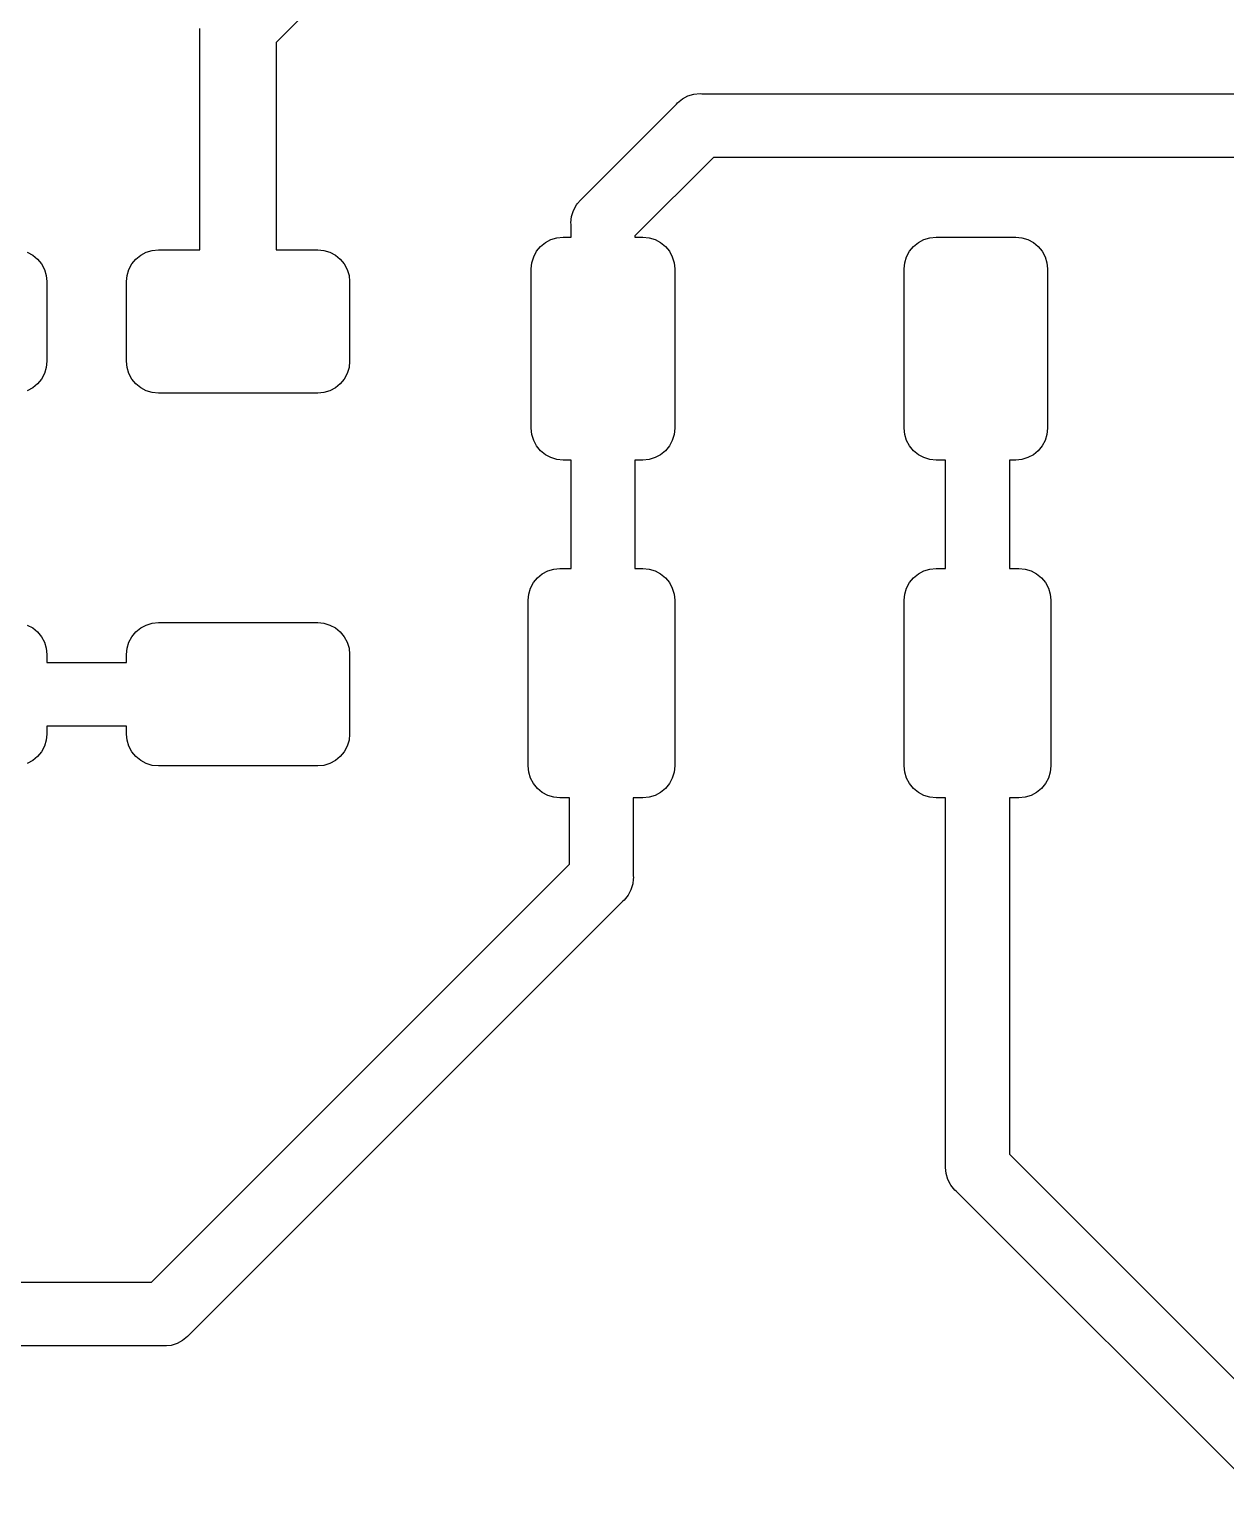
# Model space of a CAD drawing. Extents: x -3.6 to 94.4, y -84.3 to 13.7.
# Drawn here: x 48.24 to 57.62, y -44.24 to -32.74 of the extents above; entities that cross this region are included whole.
import ezdxf

# ---------------------------------------------------------------- set-up
doc = ezdxf.new("R2010")
doc.units = 0
doc.layers.add('BLACK', color=7, linetype='CONTINUOUS')

msp = doc.modelspace()

# ---------------------------------------------------------------- linework, layer by layer
at = {"layer": 'BLACK', "linetype": 'CONTINUOUS'}
for p, q in [((51.8612, -31.1631), (50.175, -32.8493)), ((49.575, -33.4897), (49.575, -32.7397)), ((50.175, -32.8493), (50.175, -34.475)), ((52.5694, -34.077), (53.3145, -33.3319)), ((53.3145, -33.3319), (53.3224, -33.3224)), ((53.3224, -33.3224), (53.3604, -33.2911)), ((53.3604, -33.2911), (53.4039, -33.2679)), ((53.4039, -33.2679), (53.451, -33.2536)), ((53.451, -33.2536), (53.5, -33.2488)), ((53.5, -33.2488), (53.5123, -33.25)), ((53.5123, -33.25), (60.2597, -33.25)), ((49.575, -34.475), (49.575, -33.4897)), ((49.575, -33.4897), (49.575, -33.4897)), ((53.6036, -33.75), (52.9875, -34.3661)), ((60.1839, -33.75), (53.6036, -33.75)), ((52.5054, -34.1664), (52.5286, -34.1229)), ((52.5286, -34.1229), (52.5386, -34.1108)), ((52.5386, -34.1108), (52.5599, -34.0849)), ((52.5599, -34.0849), (52.5694, -34.077)), ((52.4863, -34.2625), (52.4911, -34.2135)), ((52.4875, -34.2748), (52.4863, -34.2625)), ((52.4911, -34.2135), (52.5054, -34.1664)), ((52.3762, -34.3798), (52.425, -34.375)), ((52.425, -34.375), (52.4875, -34.375)), ((52.4875, -34.375), (52.4875, -34.2748)), ((52.9875, -34.3661), (52.9875, -34.375)), ((52.9875, -34.375), (53.05, -34.375)), ((53.05, -34.375), (53.0988, -34.3798)), ((55.3012, -34.3798), (55.35, -34.375)), ((55.35, -34.375), (55.975, -34.375)), ((55.975, -34.375), (56.0238, -34.3798)), ((48.2207, -34.494), (48.2639, -34.5171)), ((49.1111, -34.5171), (49.1543, -34.494)), ((49.1543, -34.494), (49.2012, -34.4798)), ((49.2012, -34.4798), (49.25, -34.475)), ((49.25, -34.475), (49.575, -34.475)), ((50.175, -34.475), (50.5, -34.475)), ((50.5, -34.475), (50.5488, -34.4798)), ((50.5488, -34.4798), (50.5957, -34.494)), ((50.5957, -34.494), (50.6389, -34.5171)), ((52.194, -34.5293), (52.2171, -34.4861)), ((52.2171, -34.4861), (52.2482, -34.4482)), ((52.2482, -34.4482), (52.2861, -34.4171)), ((52.2861, -34.4171), (52.3293, -34.394)), ((52.3293, -34.394), (52.3762, -34.3798)), ((53.0988, -34.3798), (53.1457, -34.394)), ((53.1457, -34.394), (53.1889, -34.4171)), ((53.1889, -34.4171), (53.2268, -34.4482)), ((53.2268, -34.4482), (53.2579, -34.4861)), ((53.2579, -34.4861), (53.281, -34.5293)), ((55.119, -34.5293), (55.1421, -34.4861)), ((55.1421, -34.4861), (55.1732, -34.4482)), ((55.1732, -34.4482), (55.2111, -34.4171)), ((55.2111, -34.4171), (55.2543, -34.394)), ((55.2543, -34.394), (55.3012, -34.3798)), ((56.0238, -34.3798), (56.0707, -34.394)), ((56.0707, -34.394), (56.1139, -34.4171)), ((56.1139, -34.4171), (56.1518, -34.4482)), ((56.1518, -34.4482), (56.1829, -34.4861)), ((56.1829, -34.4861), (56.206, -34.5293)), ((48.2639, -34.5171), (48.3018, -34.5482)), ((48.3018, -34.5482), (48.3329, -34.5861)), ((48.3329, -34.5861), (48.356, -34.6293)), ((49.019, -34.6293), (49.0421, -34.5861)), ((49.0421, -34.5861), (49.0732, -34.5482)), ((49.0732, -34.5482), (49.1111, -34.5171)), ((50.6389, -34.5171), (50.6768, -34.5482)), ((50.6768, -34.5482), (50.7079, -34.5861)), ((50.7079, -34.5861), (50.731, -34.6293)), ((52.175, -34.625), (52.1798, -34.5762)), ((52.1798, -34.5762), (52.194, -34.5293)), ((53.281, -34.5293), (53.2952, -34.5762)), ((53.2952, -34.5762), (53.3, -34.625)), ((55.1, -34.625), (55.1048, -34.5762)), ((55.1048, -34.5762), (55.119, -34.5293)), ((56.206, -34.5293), (56.2202, -34.5762)), ((56.2202, -34.5762), (56.225, -34.625)), ((48.356, -34.6293), (48.3702, -34.6762)), ((48.3702, -34.6762), (48.375, -34.725)), ((49, -34.725), (49.0048, -34.6762)), ((49.0048, -34.6762), (49.019, -34.6293)), ((50.731, -34.6293), (50.7452, -34.6762)), ((50.7452, -34.6762), (50.75, -34.725)), ((52.175, -35.875), (52.175, -34.625)), ((53.3, -34.625), (53.3, -35.875)), ((55.1, -35.875), (55.1, -34.625)), ((56.225, -34.625), (56.225, -35.875)), ((48.375, -34.725), (48.375, -35.35)), ((49, -35.35), (49, -34.725)), ((50.75, -34.725), (50.75, -35.35)), ((48.3702, -35.3988), (48.356, -35.4457)), ((48.375, -35.35), (48.3702, -35.3988)), ((49.0048, -35.3988), (49, -35.35)), ((49.019, -35.4457), (49.0048, -35.3988)), ((50.7452, -35.3988), (50.731, -35.4457)), ((50.75, -35.35), (50.7452, -35.3988)), ((48.3018, -35.5268), (48.2639, -35.5579)), ((48.3329, -35.4889), (48.3018, -35.5268)), ((48.356, -35.4457), (48.3329, -35.4889)), ((49.0421, -35.4889), (49.019, -35.4457)), ((49.0732, -35.5268), (49.0421, -35.4889)), ((49.1111, -35.5579), (49.0732, -35.5268)), ((50.6768, -35.5268), (50.6389, -35.5579)), ((50.7079, -35.4889), (50.6768, -35.5268)), ((50.731, -35.4457), (50.7079, -35.4889)), ((48.2639, -35.5579), (48.2207, -35.581)), ((49.1543, -35.581), (49.1111, -35.5579)), ((49.2012, -35.5952), (49.1543, -35.581)), ((49.25, -35.6), (49.2012, -35.5952)), ((50.5, -35.6), (49.25, -35.6)), ((50.5488, -35.5952), (50.5, -35.6)), ((50.5957, -35.581), (50.5488, -35.5952)), ((50.6389, -35.5579), (50.5957, -35.581)), ((52.1798, -35.9238), (52.175, -35.875)), ((52.194, -35.9707), (52.1798, -35.9238)), ((52.2171, -36.0139), (52.194, -35.9707)), ((53.281, -35.9707), (53.2579, -36.0139)), ((53.2952, -35.9238), (53.281, -35.9707)), ((53.3, -35.875), (53.2952, -35.9238)), ((55.1048, -35.9238), (55.1, -35.875)), ((55.119, -35.9707), (55.1048, -35.9238)), ((55.1421, -36.0139), (55.119, -35.9707)), ((56.206, -35.9707), (56.1829, -36.0139)), ((56.2202, -35.9238), (56.206, -35.9707)), ((56.225, -35.875), (56.2202, -35.9238)), ((52.2482, -36.0518), (52.2171, -36.0139)), ((52.2861, -36.0829), (52.2482, -36.0518)), ((52.3293, -36.106), (52.2861, -36.0829)), ((53.1889, -36.0829), (53.1457, -36.106)), ((53.2268, -36.0518), (53.1889, -36.0829)), ((53.2579, -36.0139), (53.2268, -36.0518)), ((55.1732, -36.0518), (55.1421, -36.0139)), ((55.2111, -36.0829), (55.1732, -36.0518)), ((55.2543, -36.106), (55.2111, -36.0829)), ((56.1139, -36.0829), (56.0707, -36.106)), ((56.1518, -36.0518), (56.1139, -36.0829)), ((56.1829, -36.0139), (56.1518, -36.0518)), ((52.3762, -36.1202), (52.3293, -36.106)), ((52.425, -36.125), (52.3762, -36.1202)), ((52.4875, -36.125), (52.425, -36.125)), ((52.4875, -36.975), (52.4875, -36.125)), ((53.05, -36.125), (52.9875, -36.125)), ((52.9875, -36.125), (52.9875, -36.975)), ((53.0988, -36.1202), (53.05, -36.125)), ((53.1457, -36.106), (53.0988, -36.1202)), ((55.3012, -36.1202), (55.2543, -36.106)), ((55.35, -36.125), (55.3012, -36.1202)), ((55.425, -36.125), (55.35, -36.125)), ((55.425, -36.975), (55.425, -36.125)), ((55.975, -36.125), (55.925, -36.125)), ((55.925, -36.125), (55.925, -36.975)), ((56.0238, -36.1202), (55.975, -36.125)), ((56.0707, -36.106), (56.0238, -36.1202)), ((52.2232, -37.0482), (52.2611, -37.0171)), ((52.2611, -37.0171), (52.3043, -36.994)), ((52.3043, -36.994), (52.3512, -36.9798)), ((52.3512, -36.9798), (52.4, -36.975)), ((52.4, -36.975), (52.4875, -36.975)), ((52.9875, -36.975), (53.05, -36.975)), ((53.05, -36.975), (53.0988, -36.9798)), ((53.0988, -36.9798), (53.1457, -36.994)), ((53.1457, -36.994), (53.1889, -37.0171)), ((53.1889, -37.0171), (53.2268, -37.0482)), ((55.1732, -37.0482), (55.2111, -37.0171)), ((55.2111, -37.0171), (55.2543, -36.994)), ((55.2543, -36.994), (55.3012, -36.9798)), ((55.3012, -36.9798), (55.35, -36.975)), ((55.35, -36.975), (55.425, -36.975)), ((55.925, -36.975), (56, -36.975)), ((56, -36.975), (56.0488, -36.9798)), ((56.0488, -36.9798), (56.0957, -36.994)), ((56.0957, -36.994), (56.1389, -37.0171)), ((56.1389, -37.0171), (56.1768, -37.0482)), ((52.1548, -37.1762), (52.169, -37.1293)), ((52.169, -37.1293), (52.1921, -37.0861)), ((52.1921, -37.0861), (52.2232, -37.0482)), ((53.2268, -37.0482), (53.2579, -37.0861)), ((53.2579, -37.0861), (53.281, -37.1293)), ((53.281, -37.1293), (53.2952, -37.1762)), ((55.1048, -37.1762), (55.119, -37.1293)), ((55.119, -37.1293), (55.1421, -37.0861)), ((55.1421, -37.0861), (55.1732, -37.0482)), ((56.1768, -37.0482), (56.2079, -37.0861)), ((56.2079, -37.0861), (56.231, -37.1293)), ((56.231, -37.1293), (56.2452, -37.1762)), ((52.15, -37.225), (52.1548, -37.1762)), ((52.15, -38.525), (52.15, -37.225)), ((53.2952, -37.1762), (53.3, -37.225)), ((53.3, -37.225), (53.3, -38.525)), ((55.1, -37.225), (55.1048, -37.1762)), ((55.1, -38.525), (55.1, -37.225)), ((56.2452, -37.1762), (56.25, -37.225)), ((56.25, -37.225), (56.25, -38.525)), ((48.2207, -37.419), (48.2639, -37.4421)), ((48.2639, -37.4421), (48.3018, -37.4732)), ((48.3018, -37.4732), (48.3329, -37.5111)), ((49.0421, -37.5111), (49.0732, -37.4732)), ((49.0732, -37.4732), (49.1111, -37.4421)), ((49.1111, -37.4421), (49.1543, -37.419)), ((49.1543, -37.419), (49.2012, -37.4048)), ((49.2012, -37.4048), (49.25, -37.4)), ((49.25, -37.4), (50.5, -37.4)), ((50.5, -37.4), (50.5488, -37.4048)), ((50.5488, -37.4048), (50.5957, -37.419)), ((50.5957, -37.419), (50.6389, -37.4421)), ((50.6389, -37.4421), (50.6768, -37.4732)), ((50.6768, -37.4732), (50.7079, -37.5111)), ((48.3329, -37.5111), (48.356, -37.5543)), ((48.356, -37.5543), (48.3702, -37.6012)), ((49.0048, -37.6012), (49.019, -37.5543)), ((49.019, -37.5543), (49.0421, -37.5111)), ((50.7079, -37.5111), (50.731, -37.5543)), ((50.731, -37.5543), (50.7452, -37.6012)), ((48.3702, -37.6012), (48.375, -37.65)), ((48.375, -37.65), (48.375, -37.7125)), ((48.375, -37.7125), (49, -37.7125)), ((49, -37.65), (49.0048, -37.6012)), ((49, -37.7125), (49, -37.65)), ((50.7452, -37.6012), (50.75, -37.65)), ((50.75, -37.65), (50.75, -38.275)), ((48.375, -38.275), (48.3702, -38.3238)), ((49, -38.2125), (48.375, -38.2125)), ((48.375, -38.2125), (48.375, -38.275)), ((49, -38.275), (49, -38.2125)), ((49.0048, -38.3238), (49, -38.275)), ((50.75, -38.275), (50.7452, -38.3238)), ((48.356, -38.3707), (48.3329, -38.4139)), ((48.3702, -38.3238), (48.356, -38.3707)), ((49.019, -38.3707), (49.0048, -38.3238)), ((49.0421, -38.4139), (49.019, -38.3707)), ((50.731, -38.3707), (50.7079, -38.4139)), ((50.7452, -38.3238), (50.731, -38.3707)), ((48.2639, -38.4829), (48.2207, -38.506)), ((48.3018, -38.4518), (48.2639, -38.4829)), ((48.3329, -38.4139), (48.3018, -38.4518)), ((49.0732, -38.4518), (49.0421, -38.4139)), ((49.1111, -38.4829), (49.0732, -38.4518)), ((49.1543, -38.506), (49.1111, -38.4829)), ((49.2012, -38.5202), (49.1543, -38.506)), ((50.5957, -38.506), (50.5488, -38.5202)), ((50.6389, -38.4829), (50.5957, -38.506)), ((50.6768, -38.4518), (50.6389, -38.4829)), ((50.7079, -38.4139), (50.6768, -38.4518)), ((49.25, -38.525), (49.2012, -38.5202)), ((50.5, -38.525), (49.25, -38.525)), ((50.5488, -38.5202), (50.5, -38.525)), ((52.1548, -38.5738), (52.15, -38.525)), ((52.169, -38.6207), (52.1548, -38.5738)), ((52.1921, -38.6639), (52.169, -38.6207)), ((53.281, -38.6207), (53.2579, -38.6639)), ((53.2952, -38.5738), (53.281, -38.6207)), ((53.3, -38.525), (53.2952, -38.5738)), ((55.1048, -38.5738), (55.1, -38.525)), ((55.119, -38.6207), (55.1048, -38.5738)), ((55.1421, -38.6639), (55.119, -38.6207)), ((56.231, -38.6207), (56.2079, -38.6639)), ((56.2452, -38.5738), (56.231, -38.6207)), ((56.25, -38.525), (56.2452, -38.5738)), ((52.2232, -38.7018), (52.1921, -38.6639)), ((52.2611, -38.7329), (52.2232, -38.7018)), ((52.3043, -38.756), (52.2611, -38.7329)), ((53.1889, -38.7329), (53.1457, -38.756)), ((53.2268, -38.7018), (53.1889, -38.7329)), ((53.2579, -38.6639), (53.2268, -38.7018)), ((55.1732, -38.7018), (55.1421, -38.6639)), ((55.2111, -38.7329), (55.1732, -38.7018)), ((55.2543, -38.756), (55.2111, -38.7329)), ((56.1389, -38.7329), (56.0957, -38.756)), ((56.1768, -38.7018), (56.1389, -38.7329)), ((56.2079, -38.6639), (56.1768, -38.7018)), ((52.3512, -38.7702), (52.3043, -38.756)), ((52.4, -38.775), (52.3512, -38.7702)), ((52.475, -38.775), (52.4, -38.775)), ((52.475, -39.2964), (52.475, -38.775)), ((53.05, -38.775), (52.975, -38.775)), ((52.975, -38.775), (52.975, -39.3877)), ((53.0988, -38.7702), (53.05, -38.775)), ((53.1457, -38.756), (53.0988, -38.7702)), ((55.3012, -38.7702), (55.2543, -38.756)), ((55.35, -38.775), (55.3012, -38.7702)), ((55.425, -38.775), (55.35, -38.775)), ((55.425, -41.6627), (55.425, -38.775)), ((56, -38.775), (55.925, -38.775)), ((55.925, -38.775), (55.925, -41.5714)), ((56.0488, -38.7702), (56, -38.775)), ((56.0957, -38.756), (56.0488, -38.7702)), ((49.1964, -42.575), (52.475, -39.2964)), ((52.975, -39.4123), (52.9714, -39.449)), ((52.975, -39.3877), (52.9762, -39.4)), ((52.9762, -39.4), (52.975, -39.4123)), ((52.975, -39.4123), (52.975, -39.4123)), ((52.9339, -39.5396), (52.9026, -39.5776)), ((52.9571, -39.4961), (52.9339, -39.5396)), ((52.9714, -39.449), (52.9571, -39.4961)), ((52.8931, -39.5855), (49.4855, -42.9931)), ((52.9026, -39.5776), (52.8931, -39.5855)), ((55.925, -41.5714), (58.1786, -43.825)), ((55.4238, -41.675), (55.425, -41.6627)), ((55.4286, -41.724), (55.4238, -41.675)), ((55.4429, -41.7711), (55.4286, -41.724)), ((55.4631, -41.8089), (55.4429, -41.7711)), ((55.4661, -41.8146), (55.4631, -41.8089)), ((55.4974, -41.8526), (55.4661, -41.8146)), ((55.5069, -41.8605), (55.4974, -41.8526)), ((57.8895, -44.2431), (55.5069, -41.8605)), ((46.4178, -42.575), (49.1964, -42.575)), ((49.4776, -43.0026), (49.4396, -43.0339)), ((49.4855, -42.9931), (49.4776, -43.0026)), ((49.2877, -43.075), (46.4178, -43.075)), ((49.3, -43.0762), (49.2877, -43.075)), ((49.3148, -43.0748), (49.3, -43.0762)), ((49.349, -43.0714), (49.3148, -43.0748)), ((49.3961, -43.0571), (49.349, -43.0714)), ((49.4396, -43.0339), (49.3961, -43.0571))]:
    msp.add_line(p, q, dxfattribs=at)

doc.saveas('drawing.dxf')
